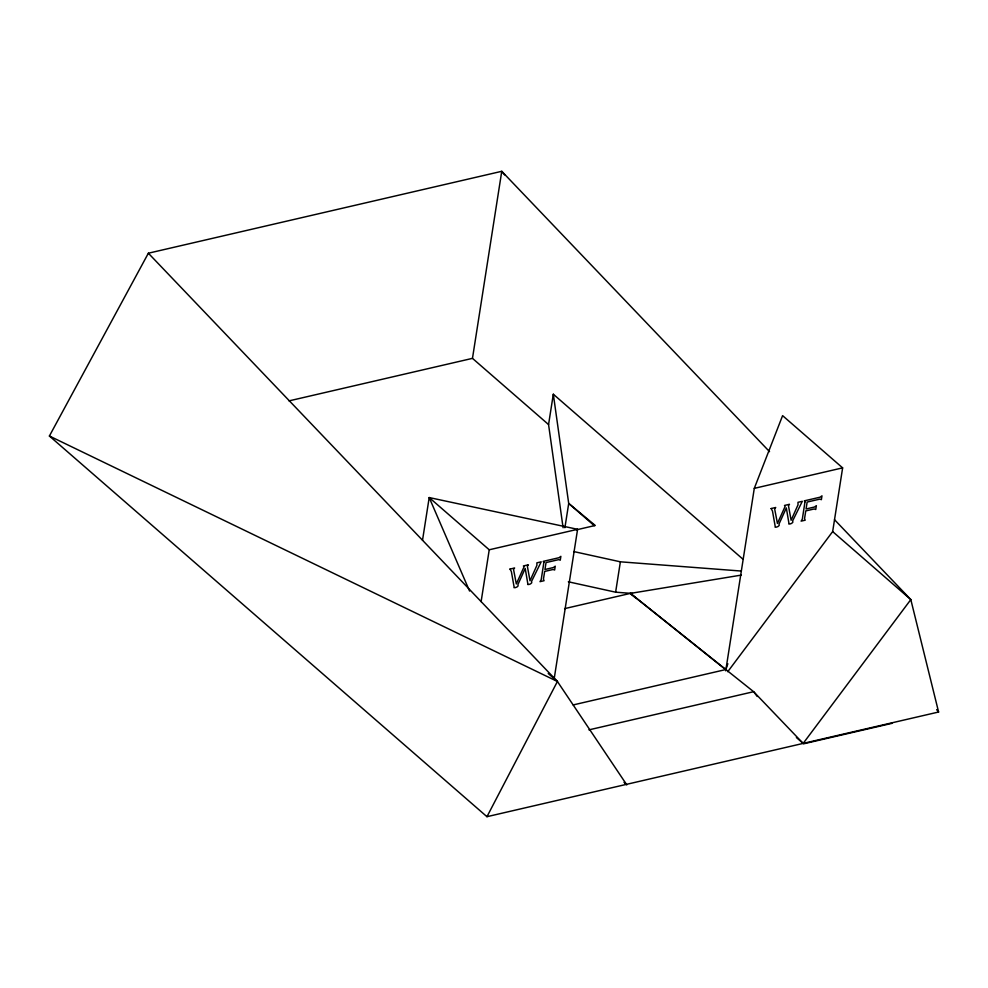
<?xml version="1.0" encoding="UTF-8"?>
<svg xmlns="http://www.w3.org/2000/svg" width="988" height="988" viewBox="0 0 988 988"><rect width="100%" height="100%" fill="white"/><g stroke="black" fill="none" stroke-linecap="round" stroke-linejoin="round"><path stroke-width="1.48" d="M422.518 540.251L429.2 497.557L577.585 529.309L554.219 678.509M563.098 527.728L548.562 424.568L472.474 358.36L501.756 171.307L148.361 253.212L49.4 436.017L486.961 816.693L938.6 712.015L910.813 599.58L834.514 519.7M481.119 601.606L489.233 549.785L429.2 497.557L469.572 591.059M548.562 424.568L553.317 394.212L742.939 559.183M564.901 527.716L568.705 503.435L553.317 394.212M568.335 581.784L615.623 592.183L620.378 561.814L741.235 571.052M725.711 670.84L754.289 488.356L782.595 415.639L842.628 467.867L832.662 531.581L727.748 671.716M727.835 663.726L725.908 669.531L573.139 704.938M486.961 816.693L557.417 681.485L148.361 253.212M289.002 400.881L472.474 358.36M489.233 549.785L577.585 529.309M754.289 488.356L842.628 467.867M576.35 529.852L595.258 525.468L568.705 503.435L594.294 525.69M564.593 608.633L630.381 593.393L741.346 575.09M588.91 729.873L753.634 691.699L803.158 743.408L910.813 599.58L832.662 531.581M615.623 592.183L632.456 593.467M573.695 551.551L620.378 561.814M626.12 784.435L626.923 784.768L624.206 782.397M49.4 436.017L557.417 681.485L626.454 784.361L624.342 782.163M636.124 598.395L630.381 593.393L753.634 691.699L757.265 696.503M630.381 593.393L725.637 669.592M891.497 722.932L891.979 723.34L803.627 743.816L796.39 737.517M548.229 673.495L557.417 681.485M769.541 451.664L501.756 171.307L504.67 174.913M936.661 709.619L938.6 712.015M543.869 562.394L541.202 579.684L540.016 581.66L544.079 580.709L543.449 579.166L544.66 571.435L553.107 569.471L554.639 570.027L555.231 566.198L553.404 567.544L544.956 569.496L546.043 562.567L558.726 559.628L560.258 560.196L560.863 556.355L559.035 557.701L543.19 561.369L543.869 562.394M804.973 501.867L802.318 519.169L801.12 521.133L805.195 520.194L804.553 518.651L805.763 510.907L814.211 508.956L815.742 509.512L816.347 505.683L814.507 507.017L806.072 508.981L807.147 502.052L819.83 499.113L821.374 499.681L821.967 495.84L820.139 497.186L804.306 500.854L804.973 501.867M510.018 569.063L511.376 571.57L514.093 586.946C512.216 588.749 519.812 587.292 517.959 584.439L525.208 568.458L527.814 583.735C525.888 585.637 533.446 584.093 531.593 581.277L541.177 561.839L536.867 562.839L536.916 565.346L530 580.759L527.357 566.223L528.37 564.803L523.393 565.963L524.023 566.927L516.316 583.933L513.55 569.434L514.6 568.001L510.018 569.063M771.134 508.536L772.48 511.043L775.21 526.431C773.32 528.234 780.915 526.777 779.063 523.912L786.325 507.943L788.918 523.22C786.991 525.122 794.55 523.578 792.697 520.762L802.293 501.324L797.983 502.312L798.02 504.831L791.116 520.244L788.461 505.708L789.474 504.288L784.497 505.448L785.127 506.412L777.433 523.418L774.654 508.906L775.704 507.486L771.134 508.536"/></g></svg>
